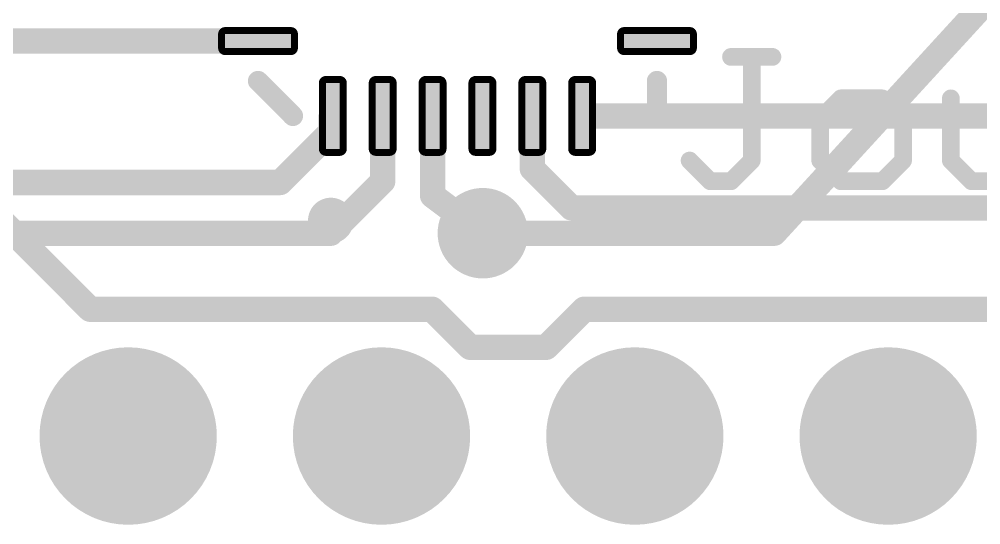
# Model space of a CAD drawing. Extents: x -7.9 to 55.5, y -9.8 to 31.
# Drawn here: x 20.5 to 30.14, y 0.38 to 5.45 of the extents above; entities that cross this region are included whole.
import ezdxf

# ---------------------------------------------------------------- set-up
doc = ezdxf.new("R2010")
doc.units = 0
for name, color, linetype in [('1', 12, 'CONTINUOUS'), ('16', 132, 'CONTINUOUS'), ('17', 110, 'CONTINUOUS'), ('18', 110, 'CONTINUOUS'), ('21', 40, 'CONTINUOUS')]:
    doc.layers.add(name, color=color, linetype=linetype)

# ---------------------------------------------------------------- blocks, each defined once
blk = doc.blocks.new('RECT128000X44800R50')
at = {"const_width": 0.07}
blk.add_lwpolyline([(0.365, -0.07), (0.365, 0.07, 0.4142), (0.33, 0.105), (-0.33, 0.105, 0.4142), (-0.365, 0.07), (-0.365, -0.07, 0.4142), (-0.33, -0.105), (0.33, -0.105, 0.4142)], format="xyb", close=True, dxfattribs=at)
blk.add_solid([(-0.3475, -0.0875), (0.3475, -0.0875), (-0.3475, 0.0875), (0.3475, 0.0875)])
blk = doc.blocks.new('ROUNDP')
at = {"const_width": 0.5}
blk.add_lwpolyline([(0, -0.25, 1), (0, 0.25, 1), (0, -0.25)], format="xyb", dxfattribs=at)
blk = doc.blocks.new('ROUNDV')
at = {"const_width": 0.5}
blk.add_lwpolyline([(0, -0.25, 1), (0, 0.25, 1), (0, -0.25)], format="xyb", dxfattribs=at)

msp = doc.modelspace()

# ---------------------------------------------------------------- linework, layer by layer
at = {"layer": '1', "const_width": 0.254}
for points in [[(19.705, 5.227), (22.892, 5.227)], [(23.622, 4.457), (23.642, 4.477)], [(23.622, 4.318), (23.622, 4.457)], [(24.142, 3.822), (24.142, 4.477)], [(24.642, 4.477), (24.642, 3.679)], [(25.642, 4.477), (25.642, 3.949)], [(26.142, 4.477), (33.814, 4.477)], [(23.114, 3.81), (23.622, 4.318)], [(25.642, 3.949), (26.035, 3.556)], [(18.923, 3.81), (23.114, 3.81)], [(23.622, 3.302), (24.142, 3.822)], [(24.642, 3.679), (25.146, 3.302)], [(26.035, 3.556), (33.782, 3.556)], [(18.669, 3.302), (23.622, 3.302)]]:
    msp.add_lwpolyline(points, dxfattribs=at)
at = {"layer": '1', "const_width": 0.127}
for points in [[(22.892, 5.1635, 1), (22.892, 5.2905)], [(23.6855, 4.457, 1), (23.5585, 4.457)], [(23.5771, 4.5019, 1), (23.6669, 4.4121)], [(23.6869, 4.4321, 1), (23.5971, 4.5219)], [(24.2055, 4.477, 1), (24.0785, 4.477)], [(24.7055, 4.477, 1), (24.5785, 4.477)], [(25.7055, 4.477, 1), (25.5785, 4.477)], [(26.142, 4.5405, 1), (26.142, 4.4135)], [(23.6669, 4.2731, 1), (23.5771, 4.3629)], [(23.5585, 4.318, 1), (23.6855, 4.318)], [(25.6869, 3.9939, 1), (25.5971, 3.9041)], [(25.5785, 3.949, 1), (25.7055, 3.949)], [(23.0691, 3.8549, 1), (23.1589, 3.7651)], [(23.114, 3.7465, 1), (23.114, 3.8735)], [(24.0785, 3.822, 1), (24.2055, 3.822)], [(24.1869, 3.7771, 1), (24.0971, 3.8669)], [(24.68, 3.7298, 1), (24.604, 3.6282)], [(24.5785, 3.679, 1), (24.7055, 3.679)], [(26.035, 3.6195, 1), (26.035, 3.4925)], [(25.9901, 3.5111, 1), (26.0799, 3.6009)], [(23.5771, 3.3469, 1), (23.6669, 3.2571)], [(23.622, 3.2385, 1), (23.622, 3.3655)], [(25.108, 3.2512, 1), (25.184, 3.3528)]]:
    msp.add_lwpolyline(points, format="xyb", dxfattribs=at)
at = {"layer": '16', "const_width": 0.254}
for points in [[(28.067, 3.302), (30.861, 6.35)], [(18.669, 5.08), (21.209, 2.54)], [(25.146, 3.302), (28.067, 3.302)], [(21.209, 2.54), (24.638, 2.54)], [(24.638, 2.54), (25.019, 2.159)], [(25.781, 2.159), (26.162, 2.54)], [(26.162, 2.54), (34.29, 2.54)], [(25.019, 2.159), (25.781, 2.159)]]:
    msp.add_lwpolyline(points, dxfattribs=at)
at = {"layer": '16', "const_width": 0.127}
for points in [[(25.146, 3.3655, 1), (25.146, 3.2385)], [(28.0202, 3.3449, 1), (28.1138, 3.2591)], [(28.067, 3.2385, 1), (28.067, 3.3655)], [(21.209, 2.6035, 1), (21.209, 2.4765)], [(21.1641, 2.4951, 1), (21.2539, 2.5849)], [(24.6829, 2.5849, 1), (24.5931, 2.4951)], [(24.638, 2.4765, 1), (24.638, 2.6035)], [(26.162, 2.6035, 1), (26.162, 2.4765)], [(26.2069, 2.4951, 1), (26.1171, 2.5849)], [(25.019, 2.2225, 1), (25.019, 2.0955)], [(24.9741, 2.1141, 1), (25.0639, 2.2039)], [(25.7361, 2.2039, 1), (25.8259, 2.1141)], [(25.781, 2.0955, 1), (25.781, 2.2225)]]:
    msp.add_lwpolyline(points, format="xyb", dxfattribs=at)
at = {"layer": '21'}
for points, const_width in [([(27.6344, 5.0684), (28.0496, 5.0684)], 0.1778), ([(27.842, 4.0303), (27.842, 5.0684)], 0.1778), ([(22.892, 4.827), (23.242, 4.477)], 0.2032), ([(26.892, 4.827), (26.892, 4.477)], 0.2032), ([(28.7365, 4.6531), (28.5289, 4.4455)], 0.1778), ([(29.1517, 4.6531), (28.7365, 4.6531)], 0.1778), ([(29.3593, 4.4455), (29.1517, 4.6531)], 0.1778), ([(29.8386, 4.6531), (29.8386, 4.0303)], 0.1778), ([(26.892, 4.477), (26.542, 4.477)], 0.2032), ([(28.5289, 4.4455), (28.5289, 4.0303)], 0.1778), ([(29.3593, 4.0303), (29.3593, 4.4455)], 0.1778), ([(27.2191, 4.0303), (27.4268, 3.8227)], 0.1778), ([(27.6344, 3.8227), (27.842, 4.0303)], 0.1778), ([(28.5289, 4.0303), (28.7365, 3.8227)], 0.1778), ([(29.1517, 3.8227), (29.3593, 4.0303)], 0.1778), ([(29.8386, 4.0303), (30.0462, 3.8227)], 0.1778), ([(27.4268, 3.8227), (27.6344, 3.8227)], 0.1778), ([(28.7365, 3.8227), (29.1517, 3.8227)], 0.1778), ([(30.0462, 3.8227), (30.669, 3.8227)], 0.1778)]:
    msp.add_lwpolyline(points, dxfattribs=dict(at, const_width=const_width))
for points, const_width in [([(27.6344, 5.1128, 1), (27.6344, 5.0239)], 0.0889), ([(27.8864, 5.0684, 1), (27.7975, 5.0684)], 0.0889), ([(28.0496, 5.0239, 1), (28.0496, 5.1128)], 0.0889), ([(22.9279, 4.8629, 1), (22.8561, 4.7911)], 0.1016), ([(26.9428, 4.827, 1), (26.8412, 4.827)], 0.1016), ([(28.7365, 4.6976, 1), (28.7365, 4.6087)], 0.0889), ([(28.7679, 4.6217, 1), (28.705, 4.6846)], 0.0889), ([(29.1831, 4.6846, 1), (29.1203, 4.6217)], 0.0889), ([(29.1517, 4.6087, 1), (29.1517, 4.6976)], 0.0889), ([(29.883, 4.6531, 1), (29.7941, 4.6531)], 0.0889), ([(23.2061, 4.4411, 1), (23.2779, 4.5129)], 0.1016), ([(26.542, 4.5278, 1), (26.542, 4.4262)], 0.1016), ([(26.892, 4.4262, 1), (26.892, 4.5278)], 0.1016), ([(28.5733, 4.4455, 1), (28.4844, 4.4455)], 0.0889), ([(29.4038, 4.4455, 1), (29.3149, 4.4455)], 0.0889), ([(26.8412, 4.477, 1), (26.9428, 4.477)], 0.1016), ([(28.4974, 4.477, 1), (28.5603, 4.4141)], 0.0889), ([(29.3279, 4.4141, 1), (29.3907, 4.477)], 0.0889), ([(27.2506, 4.0617, 1), (27.1877, 3.9989)], 0.0889), ([(27.7975, 4.0303, 1), (27.8864, 4.0303)], 0.0889), ([(27.8734, 3.9989, 1), (27.8105, 4.0617)], 0.0889), ([(28.4844, 4.0303, 1), (28.5733, 4.0303)], 0.0889), ([(28.5603, 4.0617, 1), (28.4974, 3.9989)], 0.0889), ([(29.3149, 4.0303, 1), (29.4038, 4.0303)], 0.0889), ([(29.3907, 3.9989, 1), (29.3279, 4.0617)], 0.0889), ([(29.7941, 4.0303, 1), (29.883, 4.0303)], 0.0889), ([(29.87, 4.0617, 1), (29.8072, 3.9989)], 0.0889), ([(27.4268, 3.8672, 1), (27.4268, 3.7783)], 0.0889), ([(27.3953, 3.7913, 1), (27.4582, 3.8541)], 0.0889), ([(27.6029, 3.8541, 1), (27.6658, 3.7913)], 0.0889), ([(27.6344, 3.7783, 1), (27.6344, 3.8672)], 0.0889), ([(28.7365, 3.8672, 1), (28.7365, 3.7783)], 0.0889), ([(28.705, 3.7913, 1), (28.7679, 3.8541)], 0.0889), ([(29.1203, 3.8541, 1), (29.1831, 3.7913)], 0.0889), ([(29.1517, 3.7783, 1), (29.1517, 3.8672)], 0.0889), ([(30.0462, 3.8672, 1), (30.0462, 3.7783)], 0.0889), ([(30.0148, 3.7913, 1), (30.0776, 3.8541)], 0.0889), ([(23.622, 3.302, 1), (23.622, 3.556, 1), (23.622, 3.302)], 0.2032)]:
    msp.add_lwpolyline(points, format="xyb", dxfattribs=dict(at, const_width=const_width))

# ---------------------------------------------------------------- block references
at = {"layer": '1'}
msp.add_blockref('RECT128000X44800R50', (22.892, 5.227), dxfattribs=at)
for p, rotation in [((26.892, 5.227), 180), ((23.642, 4.477), 270), ((24.142, 4.477), 270), ((24.642, 4.477), 270), ((25.142, 4.477), 270), ((25.642, 4.477), 270), ((26.142, 4.477), 270)]:
    msp.add_blockref('RECT128000X44800R50', p, dxfattribs=dict(at, rotation=rotation))
at = {"layer": '17', "xscale": 1.778, "yscale": 1.778}
for p in [(21.59, 1.27), (21.59, 1.27), (24.13, 1.27), (24.13, 1.27), (26.67, 1.27), (26.67, 1.27), (29.21, 1.27), (29.21, 1.27)]:
    msp.add_blockref('ROUNDP', p, dxfattribs=at)
at = {"layer": '18', "xscale": 0.9064, "yscale": 0.9064}
msp.add_blockref('ROUNDV', (25.146, 3.302), dxfattribs=at)
msp.add_blockref('ROUNDV', (25.146, 3.302), dxfattribs=at)

doc.saveas('drawing.dxf')
